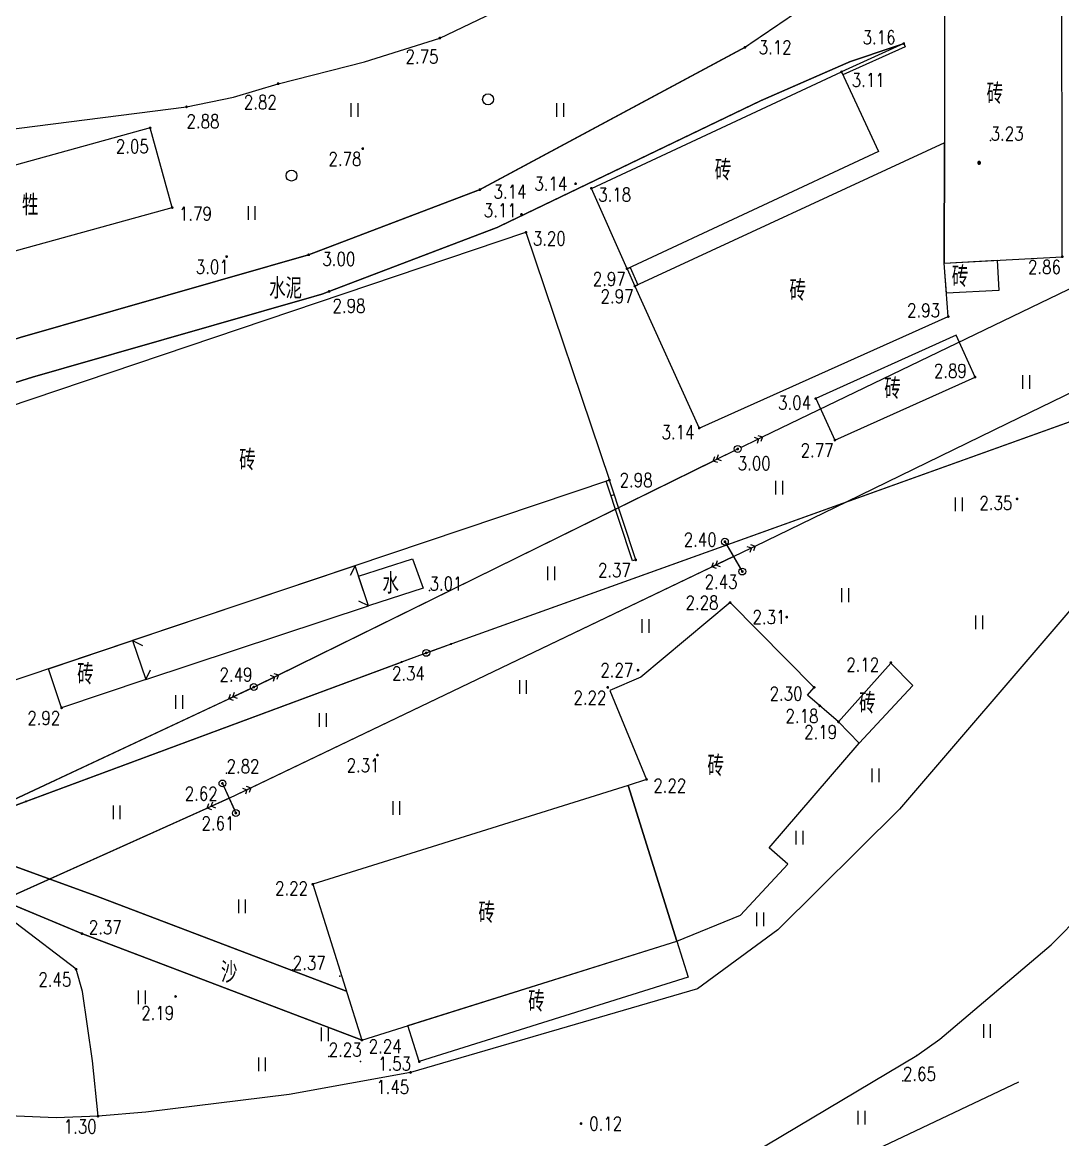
# Model space of a CAD drawing. Extents: x 500064 to 501389, y 2542464 to 2545400.
# Drawn here: x 501093.8 to 501169.7, y 2542989.7 to 2543071.1 of the extents above; entities that cross this region are included whole.
import ezdxf
from ezdxf.enums import TextEntityAlignment as Align

# ---------------------------------------------------------------- set-up
doc = ezdxf.new("R2010")
doc.units = 0
doc.header["$LTSCALE"] = 0.5
doc.linetypes.add('CENTER', pattern=[50.8, 31.75, -6.35, 6.35, -6.35])
doc.linetypes.add('X2', pattern=[10, 8, -2])
doc.layers.get('0').update_dxf_attribs({"linetype": 'CONTINUOUS', "lineweight": 5})
doc.layers.add('GCD', color=8, linetype='CONTINUOUS')
doc.layers.add('地形图', color=8, linetype='CONTINUOUS')
doc.styles.add('HZ', font='romans.shx', dxfattribs={"width": 0.8, "bigfont": 'hztxt.shx'})
doc.linetypes.add('10421', pattern='A,2,[150,AAA.SHX,S=1,R=0,X=0,Y=1],1e-11', length=2)
doc.linetypes.add('1161', pattern='A,0,[149,AAA.SHX,S=0.15,R=0,X=0,Y=0],-1.6', length=1.6)

# ---------------------------------------------------------------- blocks, each defined once
blk = doc.blocks.new('gc121')
for p, q in [((-0.5, -1), (-0.5, 1)), ((0.5, -1), (0.5, 1))]:
    blk.add_line(p, q)
blk = doc.blocks.new('GC200')
at = {"linetype": 'Continuous', "const_width": 0.2, "flags": 128}
blk.add_lwpolyline([(-0.1, 0, 1), (0.1, 0, 1)], format="xyb", close=True, dxfattribs=at)
blk = doc.blocks.new('gc122')
blk.add_circle((0, 0), 0.8)
blk = doc.blocks.new('gc013c')
at = {"linetype": 'Continuous'}
blk.add_line((0.5, 0), (4, 0), dxfattribs=at)
at = {"linetype": 'Continuous', "const_width": 0.15, "flags": 128}
blk.add_lwpolyline([(3.775, 0, 1), (3.925, 0, 1)], format="xyb", close=True, dxfattribs=at)
blk = doc.blocks.new('gc170')
at = {"linetype": 'Continuous'}
blk.add_circle((0, 0), 0.5, dxfattribs=at)
blk = doc.blocks.new('gc013a')
at = {"linetype": 'Continuous'}
blk.add_line((0.5, 0), (4, 0), dxfattribs=at)
at = {"linetype": 'Continuous', "flags": 128}
for points in [[(2.88, 0.5), (3.38, 0), (2.88, -0.5)], [(3.5, 0.5), (4, 0), (3.5, -0.5)]]:
    blk.add_lwpolyline(points, dxfattribs=at)

msp = doc.modelspace()

# ---------------------------------------------------------------- linework, layer by layer
at = {"layer": '地形图', "linetype": 'Continuous'}
for p, q in [((501158.096, 2543069.588), (501158.199, 2543069.36)), ((501153.554, 2543067.526), (501153.66, 2543067.299)), ((501137.914, 2543053.167), (501138.142, 2543053.27)), ((501138.483, 2543051.902), (501138.711, 2543052.005)), ((501125.152, 2543025.828), (501179.006, 2543045.17)), ((501112.484, 2543023.544), (501144.192, 2543039.141)), ((501136.623, 2543037.75), (501136.386, 2543037.672)), ((501136.976, 2543036.682), (501136.738, 2543036.604)), ((501138.545, 2543031.935), (501138.308, 2543031.857)), ((501110.469, 2543015.309), (501144.107, 2543031.418)), ((501118.075, 2543031.51), (501117.72, 2543030.794)), ((501119.063, 2543028.575), (501118.347, 2543028.933)), ((501101.846, 2543026.05), (501102.563, 2543025.695)), ((501094.136, 2543014.344), (501121.395, 2543024.456)), ((501102.802, 2543023.207), (501103.16, 2543023.923)), ((501074.02, 2543005.482), (501108.878, 2543021.813)), ((501076.406, 2542999.957), (501107.295, 2543013.836))]:
    msp.add_line(p, q, dxfattribs=at)
at = {"layer": '地形图', "linetype": '10421', "flags": 128}
for points in [[(501105.783, 2543064.976), (501109.21, 2543065.681), (501112.464, 2543066.665), (501118.751, 2543068.254), (501124.259, 2543069.994), (501128.162, 2543071.86), (501134.329, 2543075.919), (501138.69, 2543079.05), (501140.653, 2543081.696), (501142.555, 2543084.876), (501144.262, 2543088.996), (501145.188, 2543091.545), (501145.542, 2543093.381), (501145.63, 2543094.728), (501145.521, 2543099.663), (501145.01, 2543106.442), (501144.634, 2543109.188), (501144.161, 2543110.326), (501142.409, 2543112.146), (501140.603, 2543113.186), (501139.26, 2543113.499), (501137.004, 2543113.776), (501136.202, 2543114.009), (501135.526, 2543114.229), (501134.875, 2543114.6), (501134.304, 2543114.986), (501129.485, 2543120.688), (501127.522, 2543122.518), (501125.626, 2543124.105), (501108.008, 2543136.423), (501106.435, 2543137.617), (501102.856, 2543140.772), (501102.39, 2543141.035), (501101.839, 2543141.097), (501101.419, 2543141.005), (501101.142, 2543140.851), (501099.803, 2543138.908), (501099.332, 2543138.521), (501098.515, 2543138.192), (501097.038, 2543137.841), (501095.682, 2543137.801), (501094.995, 2543137.979), (501094.238, 2543138.358), (501093.378, 2543139.008), (501093.189, 2543139.829), (501093.222, 2543140.587), (501093.395, 2543141.911), (501094.154, 2543144.285), (501094.622, 2543145.209), (501095.81, 2543146.328), (501099.052, 2543148.323), (501099.955, 2543149.039), (501100.449, 2543150.524), (501100.705, 2543152.12), (501100.714, 2543153.516), (501100.347, 2543155.186), (501099.771, 2543156.116), (501097.908, 2543157.084), (501089.437, 2543159.483), (501080.185, 2543162.469), (501071.851, 2543165.799), (501068.575, 2543166.93), (501066.49, 2543167.239), (501064.336, 2543167.3), (501060.602, 2543167.263), (501059.513, 2543167.123), (501058.854, 2543166.798), (501058.276, 2543165.953), (501057.76, 2543165.517), (501056.387, 2543165.026), (501053.198, 2543164.235), (501051.008, 2543163.899), (501049.745, 2543163.796), (501047.161, 2543164.179), (501041.972, 2543165.633), (501032.937, 2543168.758), (501030.226, 2543169.765), (501023.067, 2543172.806), (501020.412, 2543173.525), (501018.694, 2543173.817), (501016.639, 2543173.491), (501013.264, 2543172.542), (501006.531, 2543170.614), (501004.435, 2543169.571), (501002.152, 2543168.302), (500999.289, 2543165.963), (500997.341, 2543163.53), (500996.473, 2543161.72), (500995.783, 2543159.295), (500995.539, 2543157.409), (500995.525, 2543144.354), (500995.021, 2543140.978), (500994.329, 2543138.018), (500992.219, 2543131.515), (500991.693, 2543130.28), (500991.049, 2543129.316), (500990.047, 2543128.862), (500988.222, 2543128.502), (500987.901, 2543128.194), (500987.747, 2543127.916), (500987.725, 2543127.455), (500987.767, 2543126.943), (500990.819, 2543119.499), (500992.042, 2543116.837), (500994.146, 2543112.577), (500995.507, 2543110.314), (500996.498, 2543109.193), (501000.563, 2543105.562), (501001.664, 2543104.202), (501002.289, 2543102.951), (501003.106, 2543100.881), (501004.301, 2543091.757), (501005.373, 2543086.784), (501005.902, 2543084.83), (501008.873, 2543076.678), (501009.844, 2543074.733), (501011.507, 2543071.601), (501012.233, 2543069.827), (501012.625, 2543068.538), (501014.162, 2543061.755), (501014.459, 2543061.371), (501014.783, 2543061.139), (501015.022, 2543061.115), (501015.327, 2543061.129), (501016.228, 2543061.651), (501016.926, 2543061.683), (501017.199, 2543061.542), (501017.427, 2543061.339), (501018.284, 2543058.519), (501019.296, 2543055.755), (501020.277, 2543054.019), (501021.442, 2543053.158), (501025.447, 2543051.098), (501028.511, 2543049.917), (501031.844, 2543049.052), (501034.932, 2543048.335), (501037.464, 2543048.01), (501040.826, 2543047.952), (501044.799, 2543048.509), (501065.579, 2543054.444), (501069.174, 2543055.401), (501072.8, 2543056.56), (501074.386, 2543057.317), (501075.551, 2543058.098), (501077.26, 2543059.562), (501078.206, 2543060.232), (501079.035, 2543060.727), (501079.809, 2543061.065), (501080.996, 2543061.473), (501083.823, 2543062.175)], [(501119.065, 2543028.576), (501118.334, 2543030.744), (501122.261, 2543032.017), (501123.03, 2543029.861)]]:
    msp.add_lwpolyline(points, close=True, dxfattribs=at)
at = {"layer": '地形图', "linetype": 'Continuous', "const_width": 0.1, "flags": 128}
for points in [[(501051.846, 2543009.925), (501056.145, 2543010.397), (501059.022, 2543012.869), (501060.528, 2543014.815), (501060.974, 2543016.556), (501061.219, 2543018.171), (501061.646, 2543024.08), (501061.965, 2543026.125), (501062.658, 2543028.791), (501063.837, 2543031.921), (501065.814, 2543034.724), (501068.879, 2543037.848), (501072.348, 2543040.493), (501076.042, 2543042.611), (501093.693, 2543048.167), (501114.691, 2543054.185), (501127.174, 2543058.937), (501146.518, 2543069.32), (501151.482, 2543072.687), (501154.839, 2543077.467), (501156.416, 2543084.026), (501157.401, 2543089.731)], [(501077.94, 2543038.082), (501077.361, 2543039.852), (501094.565, 2543045.267), (501115.648, 2543051.31), (501128.434, 2543056.177), (501147.669, 2543065.424), (501154.173, 2543068.268), (501158.096, 2543069.588)]]:
    msp.add_lwpolyline(points, dxfattribs=at)
at = {"layer": '地形图', "linetype": 'Continuous'}
for points in [[(501169.658, 2543054.043), (501169.619, 2543078.135), (501161.074, 2543078.029), (501161.059, 2543062.352), (501161.05, 2543053.584)], [(501161.05, 2543053.584), (501161.059, 2543062.352), (501138.483, 2543051.902), (501143.177, 2543041.55), (501161.338, 2543049.678)], [(501153.334, 2543020.123), (501151.073, 2543022.062), (501151.563, 2543022.634), (501145.432, 2543028.823), (501138.908, 2543023.386), (501136.646, 2543022.414), (501139.333, 2543015.926), (501137.989, 2543015.478), (501141.551, 2543004.132), (501146.183, 2543006.014), (501149.63, 2543009.734), (501148.28, 2543010.925), (501154.853, 2543018.565)], [(501153.334, 2543020.123), (501154.853, 2543018.565), (501158.765, 2543022.786), (501157.145, 2543024.391)], [(501141.551, 2543004.132), (501137.989, 2543015.478), (501114.992, 2543008.28), (501118.573, 2542996.914)]]:
    msp.add_lwpolyline(points, close=True, dxfattribs=at)
at = {"layer": '地形图', "linetype": 'Continuous', "flags": 128}
for points, elevation in [([(501158.096, 2543069.588), (501153.554, 2543067.526)], 3.161), ([(501137.914, 2543053.167), (501138.483, 2543051.902)], 2.972), ([(501138.545, 2543031.935), (501136.623, 2543037.75)], 2.373)]:
    msp.add_lwpolyline(points, dxfattribs=dict(at, elevation=elevation))
for points in [[(501158.199, 2543069.36), (501153.66, 2543067.299)], [(501138.142, 2543053.27), (501138.711, 2543052.005)], [(501051.846, 2543009.925), (501061.259, 2543005.055), (501092.261, 2543013.648), (501123.27, 2543025.152), (501180.888, 2543045.846)], [(501072.436, 2543004.74), (501110.689, 2543022.661), (501145.987, 2543040.024)], [(501138.308, 2543031.857), (501136.386, 2543037.672)], [(501145.049, 2543033.262), (501146.321, 2543031.086)], [(501145.175, 2543033.046), (501146.195, 2543031.302)], [(501074.81, 2542999.239), (501108.891, 2543014.553), (501145.685, 2543032.174)], [(501108.403, 2543015.632), (501109.379, 2543013.474)], [(501108.506, 2543015.404), (501109.276, 2543013.702)], [(501166.453, 2542993.837), (501141.084, 2542981.809), (501105.57, 2542975.004), (501107.153, 2542965.675), (501143.841, 2542973.752), (501170.078, 2542986.191)]]:
    msp.add_lwpolyline(points, dxfattribs=at)
for points, elevation in [([(501137.914, 2543053.167), (501135.309, 2543059.029), (501153.554, 2543067.526), (501156.262, 2543061.712)], 2.972), ([(501084.04, 2543058.165), (501085.61, 2543052.364), (501104.736, 2543057.629), (501103.13, 2543063.44)], 1.973), ([(501151.68, 2543043.7), (501153.073, 2543040.668), (501163.296, 2543045.27), (501161.926, 2543048.313)], 3.043), ([(501122.758, 2542995.344), (501121.933, 2542997.97), (501141.551, 2543004.132), (501142.376, 2543001.506)], 1.526)]:
    msp.add_lwpolyline(points, close=True, dxfattribs=dict(at, elevation=elevation))
at = {"layer": '地形图'}
for points in [[(501163.591, 2543060.793), (501163.602, 2543060.794), (501163.612, 2543060.796), (501163.622, 2543060.798), (501163.632, 2543060.802), (501163.642, 2543060.807), (501163.65, 2543060.813), (501163.658, 2543060.819), (501163.666, 2543060.826), (501163.672, 2543060.835), (501163.676, 2543060.84), (501163.678, 2543060.843), (501163.683, 2543060.853), (501163.687, 2543060.862), (501163.689, 2543060.873), (501163.691, 2543060.883), (501163.691, 2543060.893), (501163.691, 2543060.904), (501163.689, 2543060.914), (501163.687, 2543060.924), (501163.683, 2543060.934), (501163.68, 2543060.94), (501163.678, 2543060.943), (501163.672, 2543060.952), (501163.666, 2543060.96), (501163.658, 2543060.968), (501163.65, 2543060.974), (501163.642, 2543060.98), (501163.64, 2543060.981), (501163.632, 2543060.985), (501163.622, 2543060.989), (501163.612, 2543060.991), (501163.602, 2543060.993), (501163.591, 2543060.993), (501163.581, 2543060.993), (501163.571, 2543060.991), (501163.561, 2543060.989), (501163.551, 2543060.985), (501163.542, 2543060.98), (501163.533, 2543060.974), (501163.525, 2543060.968), (501163.517, 2543060.96), (501163.511, 2543060.952), (501163.507, 2543060.947), (501163.505, 2543060.943), (501163.5, 2543060.934), (501163.496, 2543060.924), (501163.494, 2543060.914), (501163.492, 2543060.904), (501163.491, 2543060.893), (501163.492, 2543060.883), (501163.494, 2543060.873), (501163.496, 2543060.862), (501163.5, 2543060.853), (501163.503, 2543060.846), (501163.505, 2543060.843), (501163.511, 2543060.835), (501163.517, 2543060.826), (501163.525, 2543060.819), (501163.533, 2543060.813), (501163.542, 2543060.807), (501163.543, 2543060.806), (501163.551, 2543060.802), (501163.561, 2543060.798), (501163.571, 2543060.796), (501163.581, 2543060.794), (501163.591, 2543060.793)], [(501163.543, 2543060.806), (501163.676, 2543060.84), (501163.678, 2543060.843), (501163.505, 2543060.843), (501163.503, 2543060.846), (501163.691, 2543060.893), (501163.491, 2543060.893), (501163.68, 2543060.94), (501163.678, 2543060.943), (501163.505, 2543060.943), (501163.507, 2543060.947), (501163.64, 2543060.981)], [(501147.785, 2543040.9), (501182.242, 2543057.503)], [(501147.258, 2543032.939), (501153.974, 2543036.205), (501165.64, 2543041.874), (501184.615, 2543051.096)], [(501166.791, 2543044.409), (501166.791, 2543045.409)], [(501167.291, 2543044.409), (501167.291, 2543045.409)], [(501145.685, 2543032.174), (501146.981, 2543032.805), (501147.258, 2543032.939)], [(501146.648, 2543032.92), (501146.981, 2543032.805)], [(501146.981, 2543032.805), (501146.866, 2543032.47)], [(501146.925, 2543033.055), (501147.258, 2543032.939)], [(501147.258, 2543032.939), (501147.143, 2543032.605)], [(501150.249, 2543011.173), (501150.249, 2543012.173)], [(501150.749, 2543011.173), (501150.749, 2543012.173)], [(501115.636, 2542996.839), (501115.636, 2542997.839)], [(501116.136, 2542996.839), (501116.136, 2542997.839)], [(501163.928, 2542997.087), (501163.928, 2542998.087)], [(501164.428, 2542997.087), (501164.428, 2542998.087)]]:
    msp.add_lwpolyline(points, dxfattribs=at)
at = {"layer": '地形图', "linetype": 'Continuous', "flags": 128}
for points in [[(501130.54, 2543055.825), (501136.623, 2543037.75), (501091.155, 2543022.454), (501085.068, 2543040.506)], [(501161.212, 2543051.39), (501161.05, 2543053.584), (501164.904, 2543053.789), (501165.021, 2543051.593)], [(501101.846, 2543026.05), (501102.802, 2543023.207), (501119.063, 2543028.575), (501118.075, 2543031.51)], [(501096.671, 2543021.145), (501095.715, 2543023.988), (501101.846, 2543026.05), (501102.802, 2543023.207)]]:
    msp.add_lwpolyline(points, close=True, dxfattribs=at)
at = {"layer": '地形图', "linetype": '10421', "flags": 128}
for points in [[(501170.2, 2543028.243), (501157.782, 2543013.746), (501148.913, 2543004.953), (501143.049, 2543000.661), (501122.12, 2542994.552), (501113.278, 2542992.943), (501102.804, 2542991.657), (501099.327, 2542991.364), (501096.281, 2542991.256), (501085.851, 2542991.689), (501079.969, 2542991.808), (501076.595, 2542992.067), (501073.415, 2542992.457), (501061.778, 2542993.914), (501058.413, 2542994.04), (501056.16, 2542993.835), (501050.165, 2542992.587), (501045.257, 2542992.854), (501035.867, 2542993.666), (501027.238, 2542994.785), (501015.963, 2542996.789), (501010.909, 2542997.998), (501007.039, 2542999.015), (501002.9, 2543002.922), (500999.948, 2543006.511), (500997.245, 2543007.491), (500992.853, 2543007.409), (500989.434, 2543008.072), (500986.298, 2543010.151), (500983.623, 2543012.217), (500981.619, 2543013.905), (500980.032, 2543015.772), (500979.385, 2543016.754), (500978.515, 2543018.541), (500978.097, 2543020.149), (500977.923, 2543022.125), (500977.977, 2543023.526), (500977.987, 2543023.799), (500978.784, 2543029.225), (500979.513, 2543032.346), (500979.929, 2543034.753), (500979.966, 2543036.984), (500980.258, 2543039.454), (500980.456, 2543040.857), (500980.659, 2543041.684), (500981.289, 2543042.867), (500982.078, 2543043.682), (500982.61, 2543044.281), (500982.933, 2543045.14), (500982.938, 2543045.886), (500982.645, 2543046.453)], [(500754.203, 2542974.695), (500766.756, 2542979.856), (500771.623, 2542981.856), (500781.237, 2542982.491), (500786.024, 2542983.55), (500800.67, 2542986.791), (500806.428, 2542987.484), (500807.978, 2542983.96), (500810.981, 2542970.388), (500810.231, 2542968.694), (500811.306, 2542955.454), (500814.267, 2542955.752), (500815.332, 2542919.979), (500816.974, 2542911.232), (500820.027, 2542898.551), (500822.57, 2542885.284), (500823.999, 2542874), (500824.709, 2542862.41), (500825.755, 2542857.145), (500831.565, 2542824.91), (500833.464, 2542814.092), (500834.25, 2542812.692), (500834.285, 2542812.631), (500835.498, 2542807.063), (500836.163, 2542806.226), (500836.427, 2542805.361), (500836.608, 2542804.445), (500837.116, 2542800.81), (500837.792, 2542796.37), (500838.044, 2542793.116), (500837.987, 2542791.001), (500837.869, 2542789.132), (500837.871, 2542786.994), (500838.011, 2542783.971), (500839.096, 2542779.115), (500840.223, 2542774.863), (500841.15, 2542770.816), (500841.902, 2542767.907), (500842.468, 2542765.354), (500843.041, 2542761.362), (500842.763, 2542759.962), (500843.616, 2542755.054), (500844.521, 2542748.413), (500846.324, 2542732.29), (500846.754, 2542726.443), (500847.689, 2542723.418), (500854.649, 2542700.048), (500855.09, 2542699.943), (500858.298, 2542699.182), (500850.693, 2542722.64), (500851.439, 2542724.29), (500851.909, 2542726.528), (500852.204, 2542728.454), (500852.562, 2542730.905), (500852.714, 2542732.854), (500852.624, 2542741.836), (500852.113, 2542746.665), (500851.754, 2542750.779), (500849.371, 2542753.466), (500848.798, 2542758.505), (500849.085, 2542762.204), (500848.623, 2542768.831), (500845.934, 2542785.506), (500845.042, 2542798.204), (500844.494, 2542803.044), (500843.723, 2542805.076), (500842.639, 2542806.261), (500840.726, 2542807.863), (500839.662, 2542813.715), (500839, 2542816.562), (500838.077, 2542819.972), (500834.804, 2542838.464), (500832.418, 2542855.46), (500829.995, 2542873.409), (500829.605, 2542876.218), (500829.128, 2542879.144), (500828.835, 2542880.616), (500827.521, 2542886.528), (500825.949, 2542892.949), (500824.779, 2542897.856), (500823.22, 2542905.406), (500822.712, 2542908.768), (500822.287, 2542912.716), (500821.557, 2542920.901), (500817.898, 2542920.58), (500817.649, 2542956.094), (500816.583, 2542960.45), (500816.1, 2542970.382), (500815.529, 2542978.477), (500815.494, 2542984.207), (500815.638, 2542987.326), (500815.783, 2542989.782), (500815.828, 2542990.167), (500816.047, 2542990.819), (500816.36, 2542991.191), (500816.876, 2542991.479), (500817.597, 2542991.669), (500820.79, 2542992.117), (500825.962, 2542992.799), (500831.554, 2542993.527), (500833.603, 2542993.788), (500834.268, 2542993.813), (500835.917, 2542993.668), (500837.277, 2542997.218), (500847.327, 2542998.788), (500852.507, 2542997.898), (500857.497, 2542998.421), (500866.435, 2542999.958), (500868.339, 2542999.958), (500877.436, 2543001.987), (500883.589, 2543003.61), (500883.838, 2543003.634), (500898.384, 2543004.793), (500910.656, 2543007.233), (500925.139, 2543009.502), (500943.109, 2543010.488), (500961.295, 2543011.662), (500971.348, 2543007.629), (500977.238, 2543002.479), (500975.728, 2543000.389), (500988.993, 2542994.361), (500993.388, 2542992.284), (500997.059, 2542990.332), (500998.052, 2542989.806), (501004.587, 2542986.783), (501007.126, 2542985.473), (501009.481, 2542984.17), (501011.153, 2542983.218), (501012.799, 2542982.6), (501014.711, 2542982.36), (501018.28, 2542982.212), (501036.032, 2542981.946), (501049.83, 2542981.54), (501053.699, 2542981.364), (501060.811, 2542981.03), (501068.164, 2542980.612), (501074.273, 2542979.952), (501077.348, 2542979.504), (501080.342, 2542978.964), (501082.603, 2542978.416), (501085.519, 2542977.537), (501089.257, 2542976.244), (501091.455, 2542975.57), (501093.527, 2542975.247), (501100.687, 2542976.721), (501106.438, 2542977.058), (501111.595, 2542977.501), (501115.833, 2542978.212), (501120.394, 2542979.147), (501130.098, 2542981.504), (501138.147, 2542984.689), (501145.934, 2542987.982), (501159.061, 2542995.793), (501160.733, 2542996.98), (501168.84, 2543003.851), (501173.559, 2543008.622), (501180.329, 2543015.742), (501184.08, 2543019.869), (501186.556, 2543022.802), (501190.889, 2543028.689), (501192.739, 2543030.989), (501196.244, 2543034.859)], [(501099.327, 2542991.364), (501098.927, 2542995.397), (501098.198, 2543000.469), (501097.73, 2543002.082)]]:
    msp.add_lwpolyline(points, dxfattribs=at)
at = {"layer": '地形图', "elevation": 5.998}
for points in [[(501146.212, 2543040.134), (501147.508, 2543040.765), (501147.785, 2543040.9)], [(501147.174, 2543040.881), (501147.508, 2543040.765)], [(501147.508, 2543040.765), (501147.393, 2543040.431)], [(501147.451, 2543041.016), (501147.785, 2543040.9)], [(501147.785, 2543040.9), (501147.67, 2543040.566)]]:
    msp.add_lwpolyline(points, dxfattribs=at)
at = {"layer": '地形图', "linetype": 'X2', "const_width": 0.1, "flags": 128}
msp.add_lwpolyline([(501077.084, 2543028.5), (501082.198, 2543019.423), (501084.874, 2543015.178), (501086.475, 2543013.154), (501087.697, 2543012.131), (501091.367, 2543010.272), (501099.244, 2543007.405), (501117.45, 2543000.48)], dxfattribs=at)
at = {"layer": '地形图', "linetype": 'Continuous', "const_width": 0.1, "elevation": 2.865, "flags": 128}
msp.add_lwpolyline([(501074.188, 2543027.608), (501081.59, 2543015.592), (501082.898, 2543013.262), (501084.549, 2543011.304), (501087.64, 2543009.069), (501098.155, 2543004.68), (501118.573, 2542996.914)], dxfattribs=at)
at = {"layer": '地形图', "linetype": '1161', "elevation": 1.296, "flags": 128}
msp.add_lwpolyline([(501097.73, 2543002.082), (501093.343, 2543005.441), (501087.683, 2543008.501), (501084.313, 2543011.118), (501081.782, 2543011.654), (501078.374, 2543011.586), (501077.814, 2543011.331), (501077.235, 2543008.797), (501077.134, 2542995.756), (501076.595, 2542992.067)], dxfattribs=at)
at = {"layer": '地形图', "linetype": 'CENTER'}
for p in [(501164.434, 2543062.521, 3.23), (501123.506, 2543029.71, 3.01), (501108.705, 2543016.387, 2.82), (501113.532, 2543002.046, 2.37), (501116.155, 2542995.714, 2.23), (501158.039, 2542993.951, 2.65)]:
    msp.add_point(p, dxfattribs=at)
at = {"layer": '地形图', "ltscale": 10}
for p in [(501116.957, 2543001.57), (501118.467, 2542995.362), (501159.061, 2542995.793)]:
    msp.add_point(p, dxfattribs=at)

# ---------------------------------------------------------------- block references
at = {"layer": '地形图', "linetype": 'Continuous'}
ref = msp.add_blockref('GC200', (501124.259, 2543069.994, 2.753), dxfattribs=dict(at, xscale=0.5, yscale=0.5, zscale=0.5))
ref.add_attrib('height', '2.75', dxfattribs={"layer": 'GCD', "linetype": 'Continuous', "height": 1, "style": 'HZ', "width": 0.8}).set_placement((501121.759, 2543068.644, 2.75), align=Align.MIDDLE_LEFT)
ref = msp.add_blockref('GC200', (501158.096, 2543069.588, 3.161), dxfattribs=dict(at, xscale=0.5, yscale=0.5, zscale=0.5))
ref.add_attrib('height', '3.16', dxfattribs={"layer": 'GCD', "linetype": 'Continuous', "height": 1, "style": 'HZ', "width": 0.8}).set_placement((501155.096, 2543070.038, 3.16), align=Align.MIDDLE_LEFT)
ref = msp.add_blockref('GC200', (501146.518, 2543069.32, 3.116), dxfattribs=dict(at, xscale=0.5, yscale=0.5, zscale=0.5))
ref.add_attrib('height', '3.12', dxfattribs={"layer": 'GCD', "linetype": 'Continuous', "height": 1, "style": 'HZ', "width": 0.8}).set_placement((501147.518, 2543069.32, 3.12), align=Align.MIDDLE_LEFT)
ref = msp.add_blockref('GC200', (501153.554, 2543067.526, 3.105), dxfattribs=dict(at, xscale=0.5, yscale=0.5, zscale=0.5))
ref.add_attrib('height', '3.11', dxfattribs={"layer": 'GCD', "linetype": 'Continuous', "height": 1, "style": 'HZ', "width": 0.8}).set_placement((501154.304, 2543066.926, 3.11), align=Align.MIDDLE_LEFT)
ref = msp.add_blockref('GC200', (501112.464, 2543066.665, 2.816), dxfattribs=dict(at, xscale=0.5, yscale=0.5, zscale=0.5))
ref.add_attrib('height', '2.82', dxfattribs={"layer": 'GCD', "linetype": 'Continuous', "height": 1, "style": 'HZ', "width": 0.8}).set_placement((501109.964, 2543065.315, 2.82), align=Align.MIDDLE_LEFT)
at = {"layer": '地形图', "linetype": 'Continuous', "xscale": 0.5, "yscale": 0.5}
for name, p in [('gc121', (501118.042, 2543064.736)), ('gc122', (501127.775, 2543065.521)), ('gc121', (501133.042, 2543064.736)), ('gc122', (501113.438, 2543059.96)), ('gc121', (501110.542, 2543057.236)), ('gc170', (501145.987, 2543040.024)), ('gc121', (501149.024, 2543037.2)), ('gc121', (501162.121, 2543035.989)), ('gc170', (501145.049, 2543033.262)), ('gc121', (501132.394, 2543030.964)), ('gc170', (501146.321, 2543031.086)), ('gc121', (501153.841, 2543029.362)), ('gc121', (501163.604, 2543027.386)), ('gc121', (501139.274, 2543027.111)), ('gc170', (501123.27, 2543025.152)), ('gc170', (501110.689, 2543022.661)), ('gc121', (501130.335, 2543022.66)), ('gc121', (501105.258, 2543021.571)), ('gc121', (501115.734, 2543020.252)), ('gc121', (501156.046, 2543016.218)), ('gc170', (501108.403, 2543015.632)), ('gc121', (501100.703, 2543013.528)), ('gc121', (501121.097, 2543013.834)), ('gc170', (501109.379, 2543013.474)), ('gc121', (501109.843, 2543006.67)), ('gc121', (501147.628, 2543005.721)), ('gc121', (501102.541, 2543000.03)), ('gc121', (501111.3, 2542995.155)), ('gc121', (501155.029, 2542991.257))]:
    msp.add_blockref(name, p, dxfattribs=at)
at = {"layer": '地形图', "linetype": 'Continuous'}
ref = msp.add_blockref('GC200', (501105.783, 2543064.976, 2.878), dxfattribs=dict(at, xscale=0.5, yscale=0.5, zscale=0.5))
ref.add_attrib('height', '2.88', dxfattribs={"layer": 'GCD', "linetype": 'Continuous', "height": 1, "style": 'HZ', "width": 0.8}).set_placement((501105.783, 2543063.926, 2.88), align=Align.MIDDLE_LEFT)
ref = msp.add_blockref('GC200', (501103.13, 2543063.44, 2.052), dxfattribs=dict(at, xscale=0.5, yscale=0.5, zscale=0.5))
ref.add_attrib('height', '2.05', dxfattribs={"layer": 'GCD', "linetype": 'Continuous', "height": 1, "style": 'HZ', "width": 0.8}).set_placement((501100.63, 2543062.09, 2.05), align=Align.MIDDLE_LEFT)
ref = msp.add_blockref('GC200', (501118.637, 2543061.926, 2.781), dxfattribs=dict(at, xscale=0.5, yscale=0.5, zscale=0.5))
ref.add_attrib('height', '2.78', dxfattribs={"layer": 'GCD', "linetype": 'Continuous', "height": 1, "style": 'HZ', "width": 0.8}).set_placement((501116.137, 2543061.176, 2.78), align=Align.MIDDLE_LEFT)
ref = msp.add_blockref('GC200', (501134.156, 2543059.368, 3.136), dxfattribs=dict(at, xscale=0.5, yscale=0.5, zscale=0.5))
ref.add_attrib('height', '3.14', dxfattribs={"layer": 'GCD', "linetype": 'Continuous', "height": 1, "style": 'HZ', "width": 0.8}).set_placement((501131.156, 2543059.368, 3.14), align=Align.MIDDLE_LEFT)
ref = msp.add_blockref('GC200', (501127.174, 2543058.937, 3.135), dxfattribs=dict(at, xscale=0.5, yscale=0.5, zscale=0.5))
ref.add_attrib('height', '3.14', dxfattribs={"layer": 'GCD', "linetype": 'Continuous', "height": 1, "style": 'HZ', "width": 0.8}).set_placement((501128.174, 2543058.787, 3.14), align=Align.MIDDLE_LEFT)
ref = msp.add_blockref('GC200', (501135.309, 2543059.029, 3.179), dxfattribs=dict(at, xscale=0.5, yscale=0.5, zscale=0.5))
ref.add_attrib('height', '3.18', dxfattribs={"layer": 'GCD', "linetype": 'Continuous', "height": 1, "style": 'HZ', "width": 0.8}).set_placement((501135.809, 2543058.579, 3.18), align=Align.MIDDLE_LEFT)
ref = msp.add_blockref('GC200', (501130.213, 2543057.132, 3.112), dxfattribs=dict(at, xscale=0.5, yscale=0.5, zscale=0.5))
ref.add_attrib('height', '3.11', dxfattribs={"layer": 'GCD', "linetype": 'Continuous', "height": 1, "style": 'HZ', "width": 0.8}).set_placement((501127.463, 2543057.432, 3.11), align=Align.MIDDLE_LEFT)
ref = msp.add_blockref('GC200', (501104.736, 2543057.629, 1.791), dxfattribs=dict(at, xscale=0.5, yscale=0.5, zscale=0.5))
ref.add_attrib('height', '1.79', dxfattribs={"layer": 'GCD', "linetype": 'Continuous', "height": 1, "style": 'HZ', "width": 0.8}).set_placement((501105.236, 2543057.179, 1.79), align=Align.MIDDLE_LEFT)
ref = msp.add_blockref('GC200', (501130.54, 2543055.825, 3.197), dxfattribs=dict(at, xscale=0.5, yscale=0.5, zscale=0.5))
ref.add_attrib('height', '3.20', dxfattribs={"layer": 'GCD', "linetype": 'Continuous', "height": 1, "style": 'HZ', "width": 0.8}).set_placement((501131.04, 2543055.375, 3.2), align=Align.MIDDLE_LEFT)
ref = msp.add_blockref('GC200', (501108.708, 2543054.056, 3.011), dxfattribs=dict(at, xscale=0.5, yscale=0.5, zscale=0.5))
ref.add_attrib('height', '3.01', dxfattribs={"layer": 'GCD', "linetype": 'Continuous', "height": 1, "style": 'HZ', "width": 0.8}).set_placement((501106.458, 2543053.306, 3.01), align=Align.MIDDLE_LEFT)
ref = msp.add_blockref('GC200', (501114.691, 2543054.185, 2.998), dxfattribs=dict(at, xscale=0.5, yscale=0.5, zscale=0.5))
ref.add_attrib('height', '3.00', dxfattribs={"layer": 'GCD', "linetype": 'Continuous', "height": 1, "style": 'HZ', "width": 0.8}).set_placement((501115.691, 2543053.885, 3), align=Align.MIDDLE_LEFT)
ref = msp.add_blockref('GC200', (501169.658, 2543054.043, 2.859), dxfattribs=dict(at, xscale=0.5, yscale=0.5, zscale=0.5))
ref.add_attrib('height', '2.86', dxfattribs={"layer": 'GCD', "linetype": 'Continuous', "height": 1, "style": 'HZ', "width": 0.8}).set_placement((501167.158, 2543053.293, 2.86), align=Align.MIDDLE_LEFT)
ref = msp.add_blockref('GC200', (501137.914, 2543053.167, 2.972), dxfattribs=dict(at, xscale=0.5, yscale=0.5, zscale=0.5))
ref.add_attrib('height', '2.97', dxfattribs={"layer": 'GCD', "linetype": 'Continuous', "height": 1, "style": 'HZ', "width": 0.8}).set_placement((501135.414, 2543052.417, 2.97), align=Align.MIDDLE_LEFT)
ref = msp.add_blockref('GC200', (501116.183, 2543051.511, 2.979), dxfattribs=dict(at, xscale=0.5, yscale=0.5, zscale=0.5))
ref.add_attrib('height', '2.98', dxfattribs={"layer": 'GCD', "linetype": 'Continuous', "height": 1, "style": 'HZ', "width": 0.8}).set_placement((501116.433, 2543050.461, 2.98), align=Align.MIDDLE_LEFT)
ref = msp.add_blockref('GC200', (501138.483, 2543051.902, 2.965), dxfattribs=dict(at, xscale=0.5, yscale=0.5, zscale=0.5))
ref.add_attrib('height', '2.97', dxfattribs={"layer": 'GCD', "linetype": 'Continuous', "height": 1, "style": 'HZ', "width": 0.8}).set_placement((501135.983, 2543051.152, 2.97), align=Align.MIDDLE_LEFT)
ref = msp.add_blockref('GC200', (501161.338, 2543049.678, 2.927), dxfattribs=dict(at, xscale=0.5, yscale=0.5, zscale=0.5))
ref.add_attrib('height', '2.93', dxfattribs={"layer": 'GCD', "linetype": 'Continuous', "height": 1, "style": 'HZ', "width": 0.8}).set_placement((501158.338, 2543050.128, 2.93), align=Align.MIDDLE_LEFT)
ref = msp.add_blockref('GC200', (501163.296, 2543045.27, 2.89), dxfattribs=dict(at, xscale=0.5, yscale=0.5, zscale=0.5))
ref.add_attrib('height', '2.89', dxfattribs={"layer": 'GCD', "linetype": 'Continuous', "height": 1, "style": 'HZ', "width": 0.8}).set_placement((501160.296, 2543045.72, 2.89), align=Align.MIDDLE_LEFT)
ref = msp.add_blockref('GC200', (501151.68, 2543043.7, 3.043), dxfattribs=dict(at, xscale=0.5, yscale=0.5, zscale=0.5))
ref.add_attrib('height', '3.04', dxfattribs={"layer": 'GCD', "linetype": 'Continuous', "height": 1, "style": 'HZ', "width": 0.8}).set_placement((501148.93, 2543043.4, 3.04), align=Align.MIDDLE_LEFT)
ref = msp.add_blockref('GC200', (501143.177, 2543041.55, 3.135), dxfattribs=dict(at, xscale=0.5, yscale=0.5, zscale=0.5))
ref.add_attrib('height', '3.14', dxfattribs={"layer": 'GCD', "linetype": 'Continuous', "height": 1, "style": 'HZ', "width": 0.8}).set_placement((501140.427, 2543041.25, 3.14), align=Align.MIDDLE_LEFT)
ref = msp.add_blockref('GC200', (501153.073, 2543040.668, 2.772), dxfattribs=dict(at, xscale=0.5, yscale=0.5, zscale=0.5))
ref.add_attrib('height', '2.77', dxfattribs={"layer": 'GCD', "linetype": 'Continuous', "height": 1, "style": 'HZ', "width": 0.8}).set_placement((501150.573, 2543039.918, 2.77), align=Align.MIDDLE_LEFT)
at = {"layer": '地形图', "linetype": 'Continuous', "yscale": 0.5}
for name, p, xscale, rotation in [('gc013a', (501145.987, 2543040.024), 0.5000000000947181, 206.1924602862601), ('gc013a', (501145.91, 2543032.282), 0.5000000000611482, 205.5902080434683), ('gc013c', (501123.27, 2543025.152), 0.5000000000326067, 19.7563264746852), ('gc013c', (501123.27, 2543025.152), 0.5000000000322912, 200.3543032081514), ('gc013a', (501110.689, 2543022.661), 0.5000000000947181, 26.19246028626014), ('gc013a', (501110.689, 2543022.661), 0.5000000000923638, 205.1027650387601), ('gc013a', (501108.666, 2543014.445), 0.5000000000611482, 25.59020804346825), ('gc013a', (501109.119, 2543014.655), 0.4999999999427838, 204.1956517954729), ('gc013c', (501092.261, 2543013.648), 0.5000000000322912, 20.35430320815141)]:
    msp.add_blockref(name, p, dxfattribs=dict(at, xscale=xscale, rotation=rotation))
at = {"layer": '地形图', "linetype": 'Continuous'}
ref = msp.add_blockref('GC200', (501145.987, 2543040.024, 2.999), dxfattribs=dict(at, xscale=0.5, yscale=0.5, zscale=0.5))
ref.add_attrib('height', '3.00', dxfattribs={"layer": 'GCD', "linetype": 'Continuous', "height": 1, "style": 'HZ', "width": 0.8}).set_placement((501145.987, 2543038.974, 3), align=Align.MIDDLE_LEFT)
ref = msp.add_blockref('GC200', (501136.623, 2543037.75, 2.978), dxfattribs=dict(at, xscale=0.5, yscale=0.5, zscale=0.5))
ref.add_attrib('height', '2.98', dxfattribs={"layer": 'GCD', "linetype": 'Continuous', "height": 1, "style": 'HZ', "width": 0.8}).set_placement((501137.373, 2543037.75, 2.98), align=Align.MIDDLE_LEFT)
ref = msp.add_blockref('GC200', (501166.362, 2543036.385, 2.352), dxfattribs=dict(at, xscale=0.5, yscale=0.5, zscale=0.5))
ref.add_attrib('height', '2.35', dxfattribs={"layer": 'GCD', "linetype": 'Continuous', "height": 1, "style": 'HZ', "width": 0.8}).set_placement((501163.612, 2543036.085, 2.35), align=Align.MIDDLE_LEFT)
ref = msp.add_blockref('GC200', (501145.049, 2543033.262, 2.397), dxfattribs=dict(at, xscale=0.5, yscale=0.5, zscale=0.5))
ref.add_attrib('height', '2.40', dxfattribs={"layer": 'GCD', "linetype": 'Continuous', "height": 1, "style": 'HZ', "width": 0.8}).set_placement((501142.049, 2543033.412, 2.4), align=Align.MIDDLE_LEFT)
ref = msp.add_blockref('GC200', (501138.545, 2543031.935, 2.373), dxfattribs=dict(at, xscale=0.5, yscale=0.5, zscale=0.5))
ref.add_attrib('height', '2.37', dxfattribs={"layer": 'GCD', "linetype": 'Continuous', "height": 1, "style": 'HZ', "width": 0.8}).set_placement((501135.795, 2543031.185, 2.37), align=Align.MIDDLE_LEFT)
ref = msp.add_blockref('GC200', (501146.321, 2543031.086, 2.426), dxfattribs=dict(at, xscale=0.5, yscale=0.5, zscale=0.5))
ref.add_attrib('height', '2.43', dxfattribs={"layer": 'GCD', "linetype": 'Continuous', "height": 1, "style": 'HZ', "width": 0.8}).set_placement((501143.571, 2543030.336, 2.43), align=Align.MIDDLE_LEFT)
ref = msp.add_blockref('GC200', (501145.432, 2543028.823, 2.281), dxfattribs=dict(at, xscale=0.5, yscale=0.5, zscale=0.5))
ref.add_attrib('height', '2.28', dxfattribs={"layer": 'GCD', "linetype": 'Continuous', "height": 1, "style": 'HZ', "width": 0.8}).set_placement((501142.182, 2543028.823, 2.28), align=Align.MIDDLE_LEFT)
ref = msp.add_blockref('GC200', (501149.562, 2543027.76, 2.306), dxfattribs=dict(at, xscale=0.5, yscale=0.5, zscale=0.5))
ref.add_attrib('height', '2.31', dxfattribs={"layer": 'GCD', "linetype": 'Continuous', "height": 1, "style": 'HZ', "width": 0.8}).set_placement((501147.062, 2543027.76, 2.31), align=Align.MIDDLE_LEFT)
ref = msp.add_blockref('GC200', (501123.27, 2543025.152, 2.335), dxfattribs=dict(at, xscale=0.5, yscale=0.5, zscale=0.5))
ref.add_attrib('height', '2.34', dxfattribs={"layer": 'GCD', "linetype": 'Continuous', "height": 1, "style": 'HZ', "width": 0.8}).set_placement((501120.77, 2543023.652, 2.34), align=Align.MIDDLE_LEFT)
ref = msp.add_blockref('GC200', (501157.155, 2543024.437, 2.12), dxfattribs=dict(at, xscale=0.5, yscale=0.5, zscale=0.5))
ref.add_attrib('height', '2.12', dxfattribs={"layer": 'GCD', "linetype": 'Continuous', "height": 1, "style": 'HZ', "width": 0.8}).set_placement((501153.905, 2543024.287, 2.12), align=Align.MIDDLE_LEFT)
ref = msp.add_blockref('GC200', (501110.689, 2543022.661, 2.487), dxfattribs=dict(at, xscale=0.5, yscale=0.5, zscale=0.5))
ref.add_attrib('height', '2.49', dxfattribs={"layer": 'GCD', "linetype": 'Continuous', "height": 1, "style": 'HZ', "width": 0.8}).set_placement((501108.189, 2543023.561, 2.49), align=Align.MIDDLE_LEFT)
ref = msp.add_blockref('GC200', (501138.718, 2543023.893, 2.273), dxfattribs=dict(at, xscale=0.5, yscale=0.5, zscale=0.5))
ref.add_attrib('height', '2.27', dxfattribs={"layer": 'GCD', "linetype": 'Continuous', "height": 1, "style": 'HZ', "width": 0.8}).set_placement((501135.968, 2543023.893, 2.27), align=Align.MIDDLE_LEFT)
ref = msp.add_blockref('GC200', (501136.506, 2543022.637, 2.22), dxfattribs=dict(at, xscale=0.5, yscale=0.5, zscale=0.5))
ref.add_attrib('height', '2.22', dxfattribs={"layer": 'GCD', "linetype": 'Continuous', "height": 1, "style": 'HZ', "width": 0.8}).set_placement((501134.006, 2543021.887, 2.22), align=Align.MIDDLE_LEFT)
ref = msp.add_blockref('GC200', (501151.563, 2543022.634, 2.303), dxfattribs=dict(at, xscale=0.5, yscale=0.5, zscale=0.5))
ref.add_attrib('height', '2.30', dxfattribs={"layer": 'GCD', "linetype": 'Continuous', "height": 1, "style": 'HZ', "width": 0.8}).set_placement((501148.313, 2543022.184, 2.3), align=Align.MIDDLE_LEFT)
ref = msp.add_blockref('GC200', (501096.671, 2543021.145, 2.915), dxfattribs=dict(at, xscale=0.5, yscale=0.5, zscale=0.5))
ref.add_attrib('height', '2.92', dxfattribs={"layer": 'GCD', "linetype": 'Continuous', "height": 1, "style": 'HZ', "width": 0.8}).set_placement((501094.171, 2543020.395, 2.92), align=Align.MIDDLE_LEFT)
ref = msp.add_blockref('GC200', (501151.972, 2543021.291, 2.179), dxfattribs=dict(at, xscale=0.5, yscale=0.5, zscale=0.5))
ref.add_attrib('height', '2.18', dxfattribs={"layer": 'GCD', "linetype": 'Continuous', "height": 1, "style": 'HZ', "width": 0.8}).set_placement((501149.472, 2543020.541, 2.18), align=Align.MIDDLE_LEFT)
ref = msp.add_blockref('GC200', (501153.334, 2543020.123, 2.192), dxfattribs=dict(at, xscale=0.5, yscale=0.5, zscale=0.5))
ref.add_attrib('height', '2.19', dxfattribs={"layer": 'GCD', "linetype": 'Continuous', "height": 1, "style": 'HZ', "width": 0.8}).set_placement((501150.834, 2543019.373, 2.19), align=Align.MIDDLE_LEFT)
ref = msp.add_blockref('GC200', (501119.709, 2543017.695, 2.31), dxfattribs=dict(at, xscale=0.5, yscale=0.5, zscale=0.5))
ref.add_attrib('height', '2.31', dxfattribs={"layer": 'GCD', "linetype": 'Continuous', "height": 1, "style": 'HZ', "width": 0.8}).set_placement((501117.459, 2543016.945, 2.31), align=Align.MIDDLE_LEFT)
ref = msp.add_blockref('GC200', (501108.403, 2543015.632, 2.624), dxfattribs=dict(at, xscale=0.5, yscale=0.5, zscale=0.5))
ref.add_attrib('height', '2.62', dxfattribs={"layer": 'GCD', "linetype": 'Continuous', "height": 1, "style": 'HZ', "width": 0.8}).set_placement((501105.653, 2543014.882, 2.62), align=Align.MIDDLE_LEFT)
ref = msp.add_blockref('GC200', (501139.333, 2543015.926, 2.222), dxfattribs=dict(at, xscale=0.5, yscale=0.5, zscale=0.5))
ref.add_attrib('height', '2.22', dxfattribs={"layer": 'GCD', "linetype": 'Continuous', "height": 1, "style": 'HZ', "width": 0.8}).set_placement((501139.833, 2543015.476, 2.22), align=Align.MIDDLE_LEFT)
ref = msp.add_blockref('GC200', (501109.379, 2543013.474, 2.605), dxfattribs=dict(at, xscale=0.5, yscale=0.5, zscale=0.5))
ref.add_attrib('height', '2.61', dxfattribs={"layer": 'GCD', "linetype": 'Continuous', "height": 1, "style": 'HZ', "width": 0.8}).set_placement((501106.879, 2543012.724, 2.61), align=Align.MIDDLE_LEFT)
ref = msp.add_blockref('GC200', (501114.992, 2543008.28, 2.218), dxfattribs=dict(at, xscale=0.5, yscale=0.5, zscale=0.5))
ref.add_attrib('height', '2.22', dxfattribs={"layer": 'GCD', "linetype": 'Continuous', "height": 1, "style": 'HZ', "width": 0.8}).set_placement((501112.242, 2543007.98, 2.22), align=Align.MIDDLE_LEFT)
ref = msp.add_blockref('GC200', (501098.155, 2543004.68, 2.366), dxfattribs=dict(at, xscale=0.5, yscale=0.5, zscale=0.5))
ref.add_attrib('height', '2.37', dxfattribs={"layer": 'GCD', "linetype": 'Continuous', "height": 1, "style": 'HZ', "width": 0.8}).set_placement((501098.655, 2543005.13, 2.37), align=Align.MIDDLE_LEFT)
ref = msp.add_blockref('GC200', (501097.73, 2543002.082, 2.452), dxfattribs=dict(at, xscale=0.5, yscale=0.5, zscale=0.5))
ref.add_attrib('height', '2.45', dxfattribs={"layer": 'GCD', "linetype": 'Continuous', "height": 1, "style": 'HZ', "width": 0.8}).set_placement((501094.98, 2543001.332, 2.45), align=Align.MIDDLE_LEFT)
ref = msp.add_blockref('GC200', (501104.981, 2543000.094, 2.186), dxfattribs=dict(at, xscale=0.5, yscale=0.5, zscale=0.5))
ref.add_attrib('height', '2.19', dxfattribs={"layer": 'GCD', "linetype": 'Continuous', "height": 1, "style": 'HZ', "width": 0.8}).set_placement((501102.481, 2542998.894, 2.19), align=Align.MIDDLE_LEFT)
ref = msp.add_blockref('GC200', (501118.573, 2542996.914, 2.238), dxfattribs=dict(at, xscale=0.5, yscale=0.5, zscale=0.5))
ref.add_attrib('height', '2.24', dxfattribs={"layer": 'GCD', "linetype": 'Continuous', "height": 1, "style": 'HZ', "width": 0.8}).set_placement((501119.073, 2542996.464, 2.24), align=Align.MIDDLE_LEFT)
ref = msp.add_blockref('GC200', (501122.758, 2542995.344, 1.526), dxfattribs=dict(at, xscale=0.5, yscale=0.5, zscale=0.5))
ref.add_attrib('height', '1.53', dxfattribs={"layer": 'GCD', "linetype": 'Continuous', "height": 1, "style": 'HZ', "width": 0.8}).set_placement((501119.758, 2542995.194, 1.53), align=Align.MIDDLE_LEFT)
ref = msp.add_blockref('GC200', (501122.12, 2542994.552, 1.451), dxfattribs=dict(at, xscale=0.5, yscale=0.5, zscale=0.5))
ref.add_attrib('height', '1.45', dxfattribs={"layer": 'GCD', "linetype": 'Continuous', "height": 1, "style": 'HZ', "width": 0.8}).set_placement((501119.62, 2542993.502, 1.45), align=Align.MIDDLE_LEFT)
ref = msp.add_blockref('GC200', (501099.327, 2542991.364, 1.296), dxfattribs=dict(at, xscale=0.5, yscale=0.5, zscale=0.5))
ref.add_attrib('height', '1.30', dxfattribs={"layer": 'GCD', "linetype": 'Continuous', "height": 1, "style": 'HZ', "width": 0.8}).set_placement((501096.827, 2542990.614, 1.3), align=Align.MIDDLE_LEFT)
ref = msp.add_blockref('GC200', (501134.556, 2542990.828, 0.12), dxfattribs=dict(at, xscale=0.5, yscale=0.5, zscale=0.5))
ref.add_attrib('height', '0.12', dxfattribs={"layer": 'GCD', "linetype": 'Continuous', "height": 1, "style": 'HZ', "width": 0.8}).set_placement((501135.156, 2542990.828, 0.12), align=Align.MIDDLE_LEFT)

# ---------------------------------------------------------------- texts
at = {"layer": '地形图', "linetype": 'Continuous', "style": 'HZ', "width": 0.8}
for p in [(501165.34, 2543065.933), (501145.511, 2543060.356), (501162.796, 2543052.591), (501150.959, 2543051.582), (501157.878, 2543044.418), (501110.824, 2543039.216), (501099.009, 2543023.598), (501156.04, 2543021.482), (501144.976, 2543016.913), (501128.272, 2543006.2), (501131.905, 2542999.738)]:
    msp.add_text('砖', height=1.5, dxfattribs=at).set_placement(p, align=Align.MIDDLE_RIGHT)
at = {"layer": '地形图', "ltscale": 10, "style": 'HZ', "width": 0.8}
for s, p in [('3.23', (501164.434, 2543062.521)), ('3.01', (501123.506, 2543029.71)), ('2.82', (501108.705, 2543016.387)), ('2.37', (501113.532, 2543002.046)), ('2.23', (501116.155, 2542995.714)), ('2.65', (501158.039, 2542993.951))]:
    msp.add_text(s, height=1, dxfattribs=at).set_placement(p)
at = {"layer": '地形图', "linetype": 'Continuous', "style": 'HZ', "width": 0.8}
for s, p in [('牲', (501094.384, 2543057.9)), ('水泥', (501113.005, 2543051.811)), ('沙', (501108.891, 2543001.926))]:
    msp.add_text(s, height=1.5, dxfattribs=at).set_placement(p, align=Align.MIDDLE)
at = {"layer": '地形图', "linetype": '10421', "style": 'HZ', "width": 0.8}
msp.add_text('水', height=1.5, dxfattribs=at).set_placement((501120.673, 2543030.298), align=Align.MIDDLE)

doc.saveas('drawing.dxf')
